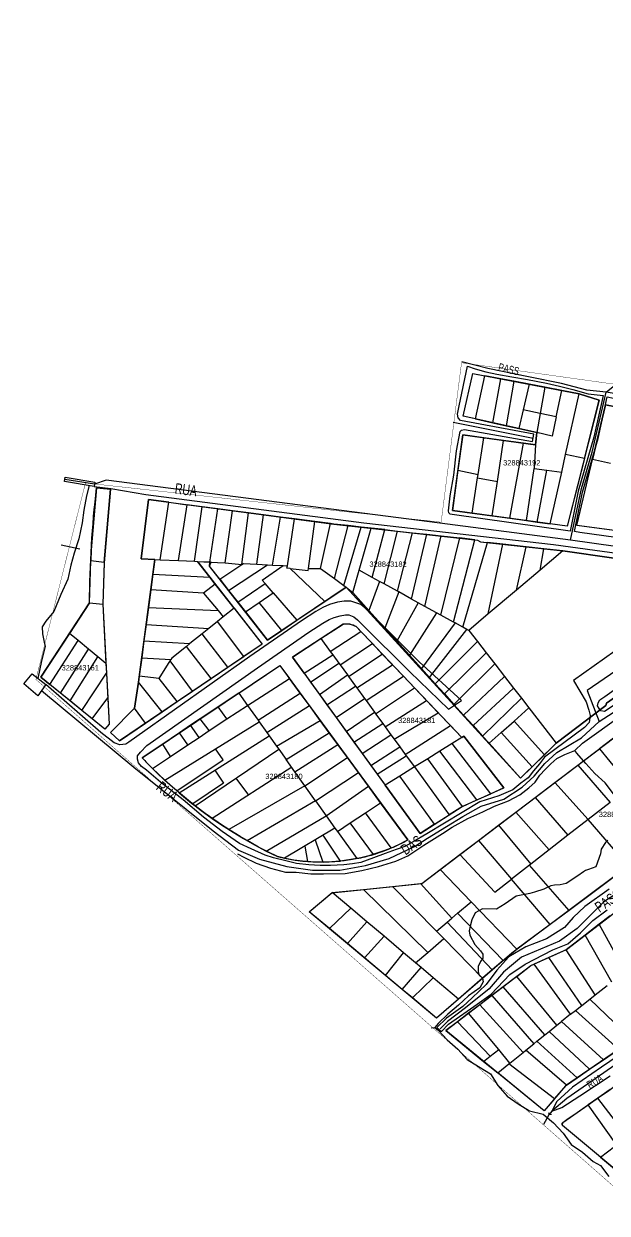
# Model space of a CAD drawing. Extents: x 206155 to 208014, y 4847439 to 4850017.
# Drawn here: x 206154.7 to 206373.6, y 4849569.2 to 4850015.1 of the extents above; entities that cross this region are included whole.
import ezdxf
from ezdxf.enums import TextEntityAlignment as Align

# ---------------------------------------------------------------- set-up
doc = ezdxf.new("R2010")
doc.units = 0
doc.header["$LTSCALE"] = 1.5
doc.header["$MEASUREMENT"] = 0
for name, color, linetype in [('CD-MALHA-LOTES', 40, 'CONTINUOUS'), ('CD_TXT_QUADRA', 7, 'CONTINUOUS'), ('HD-CURSO-PERENE', 170, 'CONTINUOUS'), ('HD-VALAS-DRENOS', 170, 'CONTINUOUS'), ('LM-LIM-SETOR-FISCAL', 7, 'CONTINUOUS'), ('RU-QUADRAS', 6, 'CONTINUOUS'), ('SV-CAMINHO-TRILHA', 20, 'CONTINUOUS'), ('SV-EIXO-RUA-N-PAV', 6, 'CONTINUOUS'), ('SV-ESTIVAS', 7, 'CONTINUOUS'), ('SV-PONTE-BUEIRO', 249, 'CONTINUOUS'), ('SV-RUA-NAO-PAV-S-GUIA-C-GUIA', 7, 'CONTINUOUS'), ('SV-TXT-RUA-N-PAV-S-GUIA-C-GUIA', 7, 'CONTINUOUS')]:
    doc.layers.add(name, color=color, linetype=linetype)
doc.styles.add('3288-43-2D_TXT$0$ARIAL', font='ARIAL.TTF')
doc.styles.add('ARIAL', font='ARIAL.TTF')
doc.linetypes.add('Limite', pattern='A,20,-3,[130,ltypeshp.shx,S=6.35,R=0,X=0,Y=0],-3,20', length=46)

msp = doc.modelspace()

# ---------------------------------------------------------------- linework, layer by layer
at = {"layer": 'CD-MALHA-LOTES', "linetype": 'Continuous'}
for p, q in [((206255.3, 4849736.38), (206225.47, 4849717.18)), ((206226.46, 4849735.25), (206229.66, 4849730.45)), ((206229.66, 4849730.45), (206218.13, 4849722.66)), ((206260.19, 4849729.41), (206231.71, 4849713.02)), ((206234.3, 4849732.22), (206239.07, 4849725.94)), ((206264.18, 4849723.82), (206238.56, 4849708.84)), ((206271.47, 4849713.59), (206252.52, 4849702.25)), ((206260.16, 4849706.83), (206261.18, 4849700.99)), ((206264.07, 4849709.16), (206266.91, 4849700.82))]:
    msp.add_line(p, q, dxfattribs=at)
at = {"layer": 'CD-MALHA-LOTES'}
for points in [[(206324.18, 4849867), (206319.57, 4849868.03), (206323.24, 4849884.03), (206327.69, 4849883.18)], [(206324.18, 4849867), (206327.69, 4849883.18)], [(206333.71, 4849882.03), (206327.69, 4849883.18)], [(206330.74, 4849865.52), (206333.71, 4849882.03)], [(206338.58, 4849881.09), (206333.71, 4849882.03)], [(206338.58, 4849881.09), (206335.67, 4849864.42)], [(206344.38, 4849879.98), (206338.58, 4849881.09)], [(206344.38, 4849879.98), (206342.14, 4849870.33)], [(206350.27, 4849878.85), (206344.38, 4849879.98)], [(206350.27, 4849878.85), (206348.47, 4849869.01)], [(206356.58, 4849877.64), (206350.27, 4849878.85)], [(206354.47, 4849867.75), (206356.58, 4849877.64)], [(206363.06, 4849876.4), (206356.58, 4849877.64)], [(206358.02, 4849853.65), (206363.06, 4849876.4)], [(206365.05, 4849852.16), (206370.56, 4849874.05), (206363.06, 4849876.4)], [(206378.79, 4849871.18), (206373.02, 4849872.32), (206368.1, 4849851.73)], [(206324.18, 4849867), (206330.74, 4849865.52)], [(206342.14, 4849870.33), (206340.51, 4849863.33)], [(206348.47, 4849869.01), (206342.14, 4849870.33)], [(206348.47, 4849869.01), (206347.16, 4849861.83)], [(206354.47, 4849867.75), (206352.92, 4849860.54), (206347.16, 4849861.83)], [(206354.47, 4849867.75), (206348.47, 4849869.01)], [(206330.74, 4849865.52), (206335.67, 4849864.42)], [(206335.67, 4849864.42), (206340.51, 4849863.33)], [(206340.51, 4849863.33), (206347.16, 4849861.83)], [(206327.38, 4849859.91), (206319.42, 4849860.98), (206317.64, 4849847.77)], [(206325.22, 4849846.14), (206327.38, 4849859.91)], [(206334.73, 4849858.93), (206327.38, 4849859.91)], [(206332.41, 4849843.52), (206334.73, 4849858.93)], [(206342.18, 4849857.93), (206334.73, 4849858.93)], [(206337.06, 4849829.72), (206342.18, 4849857.93)], [(206346.75, 4849857.31), (206342.18, 4849857.93)], [(206347.16, 4849861.83), (206346.75, 4849857.31)], [(206346.75, 4849857.31), (206346.17, 4849848.35)], [(206356.54, 4849846.98), (206358.02, 4849853.65)], [(206365.05, 4849852.16), (206358.02, 4849853.65)], [(206365.05, 4849852.16), (206358.65, 4849826.77), (206352.25, 4849827.64)], [(206374.31, 4849825.45), (206362.2, 4849827.08), (206368.1, 4849851.73)], [(206374.91, 4849850.25), (206368.1, 4849851.73)], [(206317.64, 4849847.77), (206315.6, 4849832.64), (206322.95, 4849831.64)], [(206317.64, 4849847.77), (206325.22, 4849846.14)], [(206322.95, 4849831.64), (206325.02, 4849844.85)], [(206325.02, 4849844.85), (206325.22, 4849846.14)], [(206325.02, 4849844.85), (206332.41, 4849843.52)], [(206343.38, 4849828.85), (206346.17, 4849848.35)], [(206346.17, 4849848.35), (206350.98, 4849847.72)], [(206347.35, 4849828.31), (206350.98, 4849847.72)], [(206350.98, 4849847.72), (206356.54, 4849846.98)], [(206352.25, 4849827.64), (206356.54, 4849846.98)], [(206184.95, 4849813.19), (206187.32, 4849840.62), (206182.07, 4849841.13), (206180.05, 4849817.87), (206179.92, 4849813.74)], [(206330.47, 4849830.61), (206332.41, 4849843.52)], [(206209.15, 4849835.71), (206201.49, 4849836.72), (206198.79, 4849814.55), (206203.87, 4849814.3)], [(206205.92, 4849814.2), (206209.15, 4849835.71)], [(206209.15, 4849835.71), (206216.06, 4849834.8)], [(206212.81, 4849813.87), (206216.06, 4849834.8)], [(206221.69, 4849834.06), (206216.06, 4849834.8)], [(206218.75, 4849813.59), (206221.69, 4849834.06)], [(206227.54, 4849833.29), (206221.69, 4849834.06)], [(206224.6, 4849813.31), (206227.54, 4849833.29)], [(206232.99, 4849832.57), (206227.54, 4849833.29)], [(206230.27, 4849813.04), (206232.99, 4849832.57)], [(206239.01, 4849831.78), (206232.99, 4849832.57)], [(206236.57, 4849812.35), (206239.01, 4849831.78)], [(206244.63, 4849831.04), (206239.01, 4849831.78)], [(206242.17, 4849812.47), (206244.63, 4849831.04)], [(206251.06, 4849830.2), (206244.63, 4849831.04)], [(206322.95, 4849831.64), (206330.47, 4849830.61)], [(206248.08, 4849812.19), (206251.06, 4849830.2)], [(206256.34, 4849829.5), (206251.06, 4849830.2)], [(206253.63, 4849811.93), (206256.34, 4849829.5)], [(206263.92, 4849828.5), (206256.34, 4849829.5)], [(206261.58, 4849810.89), (206263.92, 4849828.5)], [(206269.8, 4849827.73), (206263.92, 4849828.5)], [(206266.06, 4849810.93), (206269.8, 4849827.73)], [(206276.48, 4849826.97), (206271.01, 4849827.57), (206269.8, 4849827.73)], [(206271.29, 4849807.13), (206276.48, 4849826.97)], [(206274.82, 4849804.56), (206281.26, 4849826.45)], [(206281.26, 4849826.45), (206276.48, 4849826.97)], [(206285.03, 4849826.03), (206281.26, 4849826.45)], [(206330.47, 4849830.61), (206337.06, 4849829.72)], [(206337.06, 4849829.72), (206343.38, 4849828.85)], [(206343.38, 4849828.85), (206347.35, 4849828.31)], [(206347.35, 4849828.31), (206352.25, 4849827.64)], [(206280.56, 4849810.26), (206285.03, 4849826.03)], [(206290.15, 4849825.47), (206285.03, 4849826.03)], [(206285.44, 4849807.58), (206290.15, 4849825.47)], [(206289.96, 4849805.09), (206294.98, 4849824.94)], [(206290.15, 4849825.47), (206294.98, 4849824.94)], [(206294.95, 4849802.35), (206300.57, 4849824.33)], [(206294.98, 4849824.94), (206300.57, 4849824.33)], [(206300.26, 4849799.43), (206305.92, 4849823.74)], [(206300.57, 4849824.33), (206305.92, 4849823.74)], [(206305.23, 4849796.7), (206311.38, 4849823.13)], [(206305.92, 4849823.74), (206311.38, 4849823.13)], [(206311.24, 4849793.39), (206318.32, 4849822.34)], [(206311.38, 4849823.13), (206318.32, 4849822.34)], [(206323.96, 4849821.7), (206318.32, 4849822.34)], [(206315.94, 4849790.81), (206323.96, 4849821.7)], [(206319.49, 4849788.86), (206328.74, 4849820.63)], [(206323.96, 4849821.7), (206324.96, 4849821.58), (206326.1, 4849820.93), (206328.74, 4849820.63)], [(206334.48, 4849819.99), (206328.74, 4849820.63)], [(206329.02, 4849793.85), (206334.48, 4849819.99)], [(206343.18, 4849819.01), (206334.48, 4849819.99)], [(206339.59, 4849802.79), (206343.18, 4849819.01)], [(206349.84, 4849818.27), (206343.18, 4849819.01)], [(206348.41, 4849810.25), (206349.84, 4849818.27)], [(206356.95, 4849817.47), (206348.41, 4849810.25)], [(206356.95, 4849817.47), (206349.84, 4849818.27)], [(206354.48, 4849745.41), (206373.16, 4849759.52), (206373.34, 4849760.45), (206394.55, 4849775.32), (206428.26, 4849794.85), (206414.39, 4849809.24), (206356.95, 4849817.47)], [(206179.41, 4849797.97), (206179.92, 4849813.74)], [(206184.95, 4849813.19), (206179.92, 4849813.74)], [(206184.95, 4849813.19), (206184.41, 4849797.47)], [(206203.87, 4849814.3), (206203.13, 4849808.74)], [(206203.87, 4849814.3), (206205.92, 4849814.2)], [(206205.92, 4849814.2), (206212.81, 4849813.87)], [(206212.81, 4849813.87), (206218.75, 4849813.59)], [(206218.75, 4849813.59), (206219.89, 4849813.53)], [(206224.52, 4849807.62), (206219.89, 4849813.53)], [(206219.89, 4849813.53), (206224.6, 4849813.31)], [(206228.24, 4849806.86), (206224.39, 4849811.76), (206224.6, 4849813.31)], [(206224.6, 4849813.31), (206230.27, 4849813.04)], [(206230.27, 4849813.04), (206236.57, 4849812.35)], [(206203.13, 4849808.74), (206202.35, 4849802.84)], [(206203.13, 4849808.74), (206224.52, 4849807.62)], [(206228.24, 4849806.86), (206236.57, 4849812.35)], [(206231.55, 4849802.65), (206246.19, 4849812.28)], [(206236.57, 4849812.35), (206237.12, 4849812.71), (206242.17, 4849812.47)], [(206242.17, 4849812.47), (206246.19, 4849812.28)], [(206245.27, 4849805.25), (206244.16, 4849806.54), (206252.11, 4849812)], [(206246.19, 4849812.28), (206248.08, 4849812.19)], [(206248.08, 4849812.19), (206252.11, 4849812)], [(206252.11, 4849812), (206253.63, 4849811.93)], [(206254.68, 4849810.84), (206253.48, 4849810.96), (206253.63, 4849811.93)], [(206254.68, 4849810.84), (206261.47, 4849810.13), (206261.58, 4849810.89)], [(206267.68, 4849798.58), (206254.68, 4849810.84)], [(206261.58, 4849810.89), (206266.06, 4849810.93)], [(206266.06, 4849810.93), (206271.29, 4849807.13)], [(206278.19, 4849801.88), (206280.56, 4849810.26)], [(206285.44, 4849807.58), (206280.56, 4849810.26)], [(206348.41, 4849810.25), (206339.59, 4849802.79)], [(206226.55, 4849805.03), (206222.18, 4849801.7)], [(206226.55, 4849805.03), (206224.52, 4849807.62)], [(206233.62, 4849796), (206226.55, 4849805.03)], [(206228.24, 4849806.86), (206231.55, 4849802.65)], [(206234.99, 4849798.28), (206245.27, 4849805.25)], [(206248.32, 4849801.76), (206245.27, 4849805.25)], [(206271.29, 4849807.13), (206274.82, 4849804.56)], [(206274.82, 4849804.56), (206275.65, 4849803.95)], [(206288.24, 4849806.04), (206284.23, 4849795.2)], [(206288.24, 4849806.04), (206285.44, 4849807.58)], [(206289.96, 4849805.09), (206288.24, 4849806.04)], [(206294.95, 4849802.35), (206289.96, 4849805.09)], [(206202.35, 4849802.84), (206201.49, 4849796.3)], [(206222.18, 4849801.7), (206202.35, 4849802.84)], [(206222.18, 4849801.7), (206227.67, 4849795.09)], [(206231.55, 4849802.65), (206234.99, 4849798.28)], [(206243.05, 4849798.15), (206248.32, 4849801.76)], [(206248.32, 4849801.76), (206257.22, 4849791.53)], [(206267.68, 4849798.58), (206275.65, 4849803.95)], [(206275.65, 4849803.95), (206278.19, 4849801.88)], [(206278.19, 4849801.88), (206284.23, 4849795.2)], [(206295.42, 4849802.09), (206290.22, 4849788.57)], [(206295.42, 4849802.09), (206294.95, 4849802.35)], [(206300.26, 4849799.43), (206295.42, 4849802.09)], [(206339.59, 4849802.79), (206329.02, 4849793.85)], [(206179.41, 4849797.97), (206171.95, 4849786.57)], [(206179.41, 4849797.97), (206184.41, 4849797.47)], [(206184.41, 4849797.47), (206185.56, 4849775.32)], [(206201.49, 4849796.3), (206200.65, 4849789.95)], [(206201.49, 4849796.3), (206227.67, 4849795.09)], [(206233.62, 4849796), (206229.6, 4849792.78)], [(206233.62, 4849796), (206244.16, 4849782.54), (206237.3, 4849777.91)], [(206234.99, 4849798.28), (206237.88, 4849794.62)], [(206237.88, 4849794.62), (206243.05, 4849798.15)], [(206251.51, 4849787.68), (206243.05, 4849798.15)], [(206257.22, 4849791.53), (206267.68, 4849798.58)], [(206284.23, 4849795.2), (206290.22, 4849788.57)], [(206302.73, 4849798.07), (206294.69, 4849783.63)], [(206302.73, 4849798.07), (206300.26, 4849799.43)], [(206305.23, 4849796.7), (206302.73, 4849798.07)], [(206309.61, 4849794.29), (206305.23, 4849796.7)], [(206227.41, 4849791.02), (206224.22, 4849788.46)], [(206229.6, 4849792.78), (206227.41, 4849791.02)], [(206237.3, 4849777.91), (206227.41, 4849791.02)], [(206227.67, 4849795.09), (206229.6, 4849792.78)], [(206237.88, 4849794.62), (206246.17, 4849784.08), (206251.51, 4849787.68)], [(206251.51, 4849787.68), (206257.22, 4849791.53)], [(206309.61, 4849794.29), (206299.41, 4849778.41)], [(206311.24, 4849793.39), (206309.61, 4849794.29)], [(206315.94, 4849790.81), (206311.24, 4849793.39)], [(206316.53, 4849790.49), (206315.94, 4849790.81)], [(206329.02, 4849793.85), (206321.69, 4849787.65)], [(206171.95, 4849786.57), (206161.2, 4849770.13), (206164.58, 4849767.39)], [(206175.15, 4849783.93), (206171.95, 4849786.57)], [(206200.65, 4849789.95), (206199.84, 4849783.78)], [(206200.65, 4849789.95), (206224.22, 4849788.46)], [(206221.69, 4849786.43), (206217.1, 4849782.75)], [(206224.22, 4849788.46), (206221.69, 4849786.43)], [(206231.31, 4849773.85), (206221.69, 4849786.43)], [(206269.74, 4849779.82), (206281.19, 4849787.26)], [(206285.51, 4849782.72), (206281.19, 4849787.26)], [(206290.22, 4849788.57), (206294.69, 4849783.63)], [(206316.53, 4849790.49), (206303.91, 4849773.43)], [(206306.97, 4849770.05), (206320.91, 4849788.08)], [(206319.49, 4849788.86), (206316.53, 4849790.49)], [(206320.91, 4849788.08), (206319.49, 4849788.86)], [(206321.69, 4849787.65), (206320.91, 4849788.08)], [(206321.69, 4849787.65), (206324.95, 4849783.52)], [(206164.58, 4849767.39), (206175.15, 4849783.93)], [(206179.03, 4849780.71), (206175.15, 4849783.93)], [(206199.84, 4849783.78), (206198.99, 4849777.34)], [(206199.84, 4849783.78), (206217.1, 4849782.75)], [(206217.1, 4849782.75), (206215.78, 4849781.69)], [(206259.89, 4849771.66), (206255.54, 4849777.67), (206266.24, 4849784.64)], [(206266.24, 4849784.64), (206269.74, 4849779.82)], [(206273.38, 4849774.81), (206285.51, 4849782.72)], [(206289.25, 4849778.81), (206285.51, 4849782.72)], [(206294.69, 4849783.63), (206299.41, 4849778.41)], [(206309.11, 4849767.69), (206324.95, 4849783.52)], [(206324.95, 4849783.52), (206328.24, 4849779.28)], [(206168.51, 4849764.19), (206179.03, 4849780.71)], [(206172.12, 4849761.26), (206182.58, 4849777.78)], [(206182.58, 4849777.78), (206179.03, 4849780.71)], [(206185.56, 4849775.32), (206182.58, 4849777.78)], [(206198.99, 4849777.34), (206198.09, 4849770.51)], [(206198.99, 4849777.34), (206209.95, 4849776.77)], [(206215.78, 4849781.69), (206210.23, 4849777.24), (206209.95, 4849776.77)], [(206225.04, 4849769.61), (206215.78, 4849781.69)], [(206231.31, 4849773.85), (206237.3, 4849777.91)], [(206259.89, 4849771.66), (206270.68, 4849778.53)], [(206269.74, 4849779.82), (206270.68, 4849778.53)], [(206270.68, 4849778.53), (206272.95, 4849775.41)], [(206276.61, 4849770.39), (206289.25, 4849778.81)], [(206293.05, 4849774.81), (206289.25, 4849778.81)], [(206299.41, 4849778.41), (206303.91, 4849773.43)], [(206312.53, 4849763.9), (206328.24, 4849779.28)], [(206328.24, 4849779.28), (206331.49, 4849775.09)], [(206185.56, 4849775.32), (206185.76, 4849771.6)], [(206205.53, 4849769.59), (206209.65, 4849776.29)], [(206209.95, 4849776.77), (206209.65, 4849776.29)], [(206218.05, 4849764.88), (206209.65, 4849776.29)], [(206225.04, 4849769.61), (206231.31, 4849773.85)], [(206235.38, 4849764.19), (206250.81, 4849774.54), (206254.43, 4849769.61)], [(206262.32, 4849768.31), (206272.95, 4849775.41)], [(206272.95, 4849775.41), (206273.38, 4849774.81)], [(206273.38, 4849774.81), (206276.17, 4849770.99)], [(206279.66, 4849766.18), (206293.05, 4849774.81)], [(206297.16, 4849770.5), (206293.05, 4849774.81)], [(206303.91, 4849773.43), (206306.97, 4849770.05)], [(206316.14, 4849759.91), (206331.49, 4849775.09)], [(206331.49, 4849775.09), (206335.1, 4849770.42)], [(206176.52, 4849757.69), (206185.76, 4849771.6)], [(206185.76, 4849771.6), (206186.24, 4849762.45)], [(206198.09, 4849770.51), (206197.78, 4849768.22)], [(206205.53, 4849769.59), (206198.09, 4849770.51)], [(206212.3, 4849760.99), (206205.53, 4849769.59)], [(206218.05, 4849764.88), (206225.04, 4849769.61)], [(206238.73, 4849759.5), (206254.43, 4849769.61)], [(206258.46, 4849764.13), (206254.43, 4849769.61)], [(206259.89, 4849771.66), (206262.32, 4849768.31)], [(206265.66, 4849763.69), (206276.17, 4849770.99)], [(206276.17, 4849770.99), (206276.61, 4849770.39)], [(206276.61, 4849770.39), (206279.2, 4849766.82)], [(206283.17, 4849761.37), (206297.16, 4849770.5)], [(206301.32, 4849766.14), (206297.16, 4849770.5)], [(206306.97, 4849770.05), (206309.11, 4849767.69)], [(206319.74, 4849755.93), (206335.1, 4849770.42)], [(206335.1, 4849770.42), (206338.49, 4849766.05)], [(206168.51, 4849764.19), (206164.58, 4849767.39)], [(206172.12, 4849761.26), (206168.51, 4849764.19)], [(206197.78, 4849768.22), (206196.23, 4849758.5)], [(206206.62, 4849757.15), (206197.78, 4849768.22)], [(206212.3, 4849760.99), (206218.05, 4849764.88)], [(206235.38, 4849764.19), (206227.66, 4849759.01)], [(206235.38, 4849764.19), (206238.73, 4849759.5)], [(206242.64, 4849754.02), (206258.46, 4849764.13)], [(206261.88, 4849759.47), (206258.46, 4849764.13)], [(206262.32, 4849768.31), (206265.66, 4849763.69)], [(206268.47, 4849759.82), (206279.2, 4849766.82)], [(206279.2, 4849766.82), (206279.66, 4849766.18)], [(206279.66, 4849766.18), (206282.56, 4849762.21)], [(206286.74, 4849756.45), (206301.32, 4849766.14)], [(206305.78, 4849761.46), (206301.32, 4849766.14)], [(206309.11, 4849767.69), (206312.53, 4849763.9)], [(206312.53, 4849763.9), (206316.14, 4849759.91)], [(206323.32, 4849751.97), (206338.49, 4849766.05)], [(206338.49, 4849766.05), (206341.44, 4849762.25)], [(206176.52, 4849757.69), (206172.12, 4849761.26)], [(206186.24, 4849762.45), (206186.75, 4849752.58), (206185.16, 4849750.66), (206180.42, 4849754.52)], [(206180.42, 4849754.52), (206186.24, 4849762.45)], [(206206.62, 4849757.15), (206212.3, 4849760.99)], [(206230.91, 4849754.53), (206238.73, 4849759.5)], [(206238.73, 4849759.5), (206242.64, 4849754.02)], [(206245.97, 4849749.35), (206261.88, 4849759.47)], [(206265.94, 4849753.95), (206261.88, 4849759.47)], [(206265.66, 4849763.69), (206268.47, 4849759.82)], [(206268.47, 4849759.82), (206271.96, 4849755)], [(206271.96, 4849755), (206282.56, 4849762.21)], [(206282.56, 4849762.21), (206283.17, 4849761.37)], [(206283.17, 4849761.37), (206286.33, 4849757.02)], [(206290.32, 4849751.54), (206305.78, 4849761.46)], [(206310.23, 4849756.79), (206305.78, 4849761.46)], [(206316.14, 4849759.91), (206319.74, 4849755.93)], [(206326.85, 4849748.06), (206341.44, 4849762.25)], [(206341.44, 4849762.25), (206344.25, 4849758.62)], [(206180.42, 4849754.52), (206176.52, 4849757.69)], [(206196.23, 4849758.5), (206187.27, 4849749.4), (206190.65, 4849746.34), (206200.38, 4849752.93)], [(206200.38, 4849752.93), (206196.23, 4849758.5)], [(206200.38, 4849752.93), (206206.62, 4849757.15)], [(206227.66, 4849759.01), (206220.94, 4849754.5)], [(206230.91, 4849754.53), (206227.66, 4849759.01)], [(206271.96, 4849755), (206275.72, 4849749.81)], [(206275.72, 4849749.81), (206286.33, 4849757.02)], [(206286.33, 4849757.02), (206286.74, 4849756.45)], [(206286.74, 4849756.45), (206289.45, 4849752.74)], [(206293.7, 4849746.89), (206310.23, 4849756.79)], [(206314.8, 4849751.99), (206310.23, 4849756.79)], [(206319.74, 4849755.93), (206323.32, 4849751.97)], [(206338.7, 4849753.71), (206344.25, 4849758.62)], [(206344.25, 4849758.62), (206354.48, 4849745.41)], [(206217.35, 4849752.1), (206213.16, 4849749.28)], [(206220.94, 4849754.5), (206217.35, 4849752.1)], [(206220.52, 4849747.58), (206217.35, 4849752.1)], [(206224.27, 4849750.09), (206220.94, 4849754.5)], [(206224.27, 4849750.09), (206230.91, 4849754.53)], [(206226.63, 4849743.28), (206243.03, 4849753.46)], [(206242.64, 4849754.02), (206243.03, 4849753.46)], [(206243.03, 4849753.46), (206245.97, 4849749.35)], [(206249.6, 4849744.26), (206265.94, 4849753.95)], [(206269.37, 4849749.27), (206265.94, 4849753.95)], [(206278.62, 4849745.8), (206289.45, 4849752.74)], [(206289.45, 4849752.74), (206290.32, 4849751.54)], [(206290.32, 4849751.54), (206292.49, 4849748.56)], [(206297.88, 4849741.15), (206314.8, 4849751.99)], [(206319.07, 4849747.51), (206314.8, 4849751.99)], [(206323.32, 4849751.97), (206326.85, 4849748.06)], [(206333.79, 4849749.36), (206338.7, 4849753.71)], [(206350.04, 4849741.03), (206338.7, 4849753.71)], [(206213.16, 4849749.28), (206206.86, 4849745.06)], [(206213.04, 4849726.77), (206246.83, 4849748.13)], [(206216.34, 4849744.79), (206213.16, 4849749.28)], [(206216.34, 4849744.79), (206220.52, 4849747.58)], [(206220.52, 4849747.58), (206224.27, 4849750.09)], [(206245.97, 4849749.35), (206246.83, 4849748.13)], [(206246.83, 4849748.13), (206249.6, 4849744.26)], [(206253.16, 4849739.26), (206269.37, 4849749.27)], [(206272.62, 4849744.86), (206269.37, 4849749.27)], [(206275.72, 4849749.81), (206278.62, 4849745.8)], [(206281.7, 4849741.54), (206292.49, 4849748.56)], [(206292.49, 4849748.56), (206293.7, 4849746.89)], [(206293.7, 4849746.89), (206295.78, 4849744.04)], [(206319.07, 4849747.51), (206315.47, 4849745.27)], [(206319.07, 4849747.51), (206319.79, 4849748.01), (206334.9, 4849728.64), (206329.96, 4849726.43)], [(206326.85, 4849748.06), (206329.28, 4849745.37)], [(206329.28, 4849745.37), (206333.79, 4849749.36)], [(206345.43, 4849736.49), (206333.79, 4849749.36)], [(206377.55, 4849748.51), (206370.73, 4849743.34)], [(206209.8, 4849740.41), (206206.86, 4849745.06)], [(206207.65, 4849731.51), (206226.63, 4849743.28)], [(206209.8, 4849740.41), (206216.34, 4849744.79)], [(206212.17, 4849727.52), (206229.57, 4849739.13), (206226.63, 4849743.28)], [(206219.1, 4849721.89), (206250.38, 4849743.16)], [(206249.6, 4849744.26), (206250.38, 4849743.16)], [(206250.38, 4849743.16), (206253.16, 4849739.26)], [(206256.45, 4849734.65), (206272.62, 4849744.86)], [(206276.2, 4849739.99), (206272.62, 4849744.86)], [(206278.62, 4849745.8), (206281.7, 4849741.54)], [(206284.95, 4849737.06), (206295.78, 4849744.04)], [(206295.78, 4849744.04), (206297.88, 4849741.15)], [(206310.79, 4849742.37), (206306.29, 4849739.58)], [(206315.47, 4849745.27), (206310.79, 4849742.37)], [(206324.73, 4849724.1), (206310.79, 4849742.37)], [(206329.96, 4849726.43), (206315.47, 4849745.27)], [(206329.28, 4849745.37), (206341.14, 4849732.26), (206345.43, 4849736.49)], [(206350.04, 4849741.03), (206354.48, 4849745.41)], [(206362.58, 4849737.16), (206370.73, 4849743.34)], [(206370.73, 4849743.34), (206382.36, 4849729.05)], [(206203.05, 4849735.9), (206209.8, 4849740.41)], [(206256.45, 4849734.65), (206253.16, 4849739.26)], [(206260.19, 4849729.41), (206276.2, 4849739.99)], [(206280.29, 4849734.42), (206276.2, 4849739.99)], [(206281.7, 4849741.54), (206284.95, 4849737.06)], [(206287.3, 4849733.81), (206298.23, 4849740.67)], [(206297.88, 4849741.15), (206298.23, 4849740.67)], [(206298.23, 4849740.67), (206301.28, 4849736.48)], [(206306.29, 4849739.58), (206301.28, 4849736.48)], [(206319.28, 4849721.66), (206306.29, 4849739.58)], [(206345.43, 4849736.49), (206350.04, 4849741.03)], [(206354.02, 4849730.67), (206362.58, 4849737.16)], [(206362.58, 4849737.16), (206374.71, 4849723.13)], [(206207.65, 4849731.51), (206203.05, 4849735.9)], [(206260.19, 4849729.41), (206256.45, 4849734.65)], [(206264.18, 4849723.82), (206280.29, 4849734.42)], [(206284.07, 4849729.27), (206280.29, 4849734.42)], [(206284.95, 4849737.06), (206287.3, 4849733.81)], [(206287.3, 4849733.81), (206290.3, 4849729.67)], [(206295.81, 4849733.09), (206290.3, 4849729.67)], [(206301.28, 4849736.48), (206295.81, 4849733.09)], [(206308.81, 4849715.03), (206295.81, 4849733.09)], [(206301.28, 4849736.48), (206314.34, 4849718.54)], [(206211.86, 4849727.77), (206207.65, 4849731.51)], [(206264.18, 4849723.82), (206260.19, 4849729.41)], [(206268.21, 4849718.17), (206284.07, 4849729.27)], [(206288.63, 4849723.07), (206284.07, 4849729.27)], [(206308.81, 4849715.03), (206303.39, 4849711.59), (206290.3, 4849729.67)], [(206346.58, 4849725.03), (206354.02, 4849730.67)], [(206366.47, 4849716.73), (206354.02, 4849730.67)], [(206213.04, 4849726.77), (206211.86, 4849727.77)], [(206213.04, 4849726.77), (206214.62, 4849725.44), (206217.71, 4849722.95), (206219.1, 4849721.89)], [(206264.18, 4849723.82), (206268.21, 4849718.17)], [(206319.28, 4849721.66), (206324.73, 4849724.1)], [(206324.73, 4849724.1), (206329.96, 4849726.43)], [(206339.4, 4849719.58), (206346.58, 4849725.03)], [(206346.58, 4849725.03), (206358.88, 4849710.86)], [(206219.1, 4849721.89), (206221.34, 4849720.16), (206225.48, 4849717.17), (206228.95, 4849714.8), (206233.28, 4849712.01), (206237.16, 4849709.66), (206241.29, 4849707.3), (206245.71, 4849704.95)], [(206277.2, 4849715.49), (206282.99, 4849719.33)], [(206282.99, 4849719.33), (206288.63, 4849723.07)], [(206292.59, 4849706.11), (206282.99, 4849719.33)], [(206319.28, 4849721.66), (206314.34, 4849718.54)], [(206332.9, 4849714.65), (206339.4, 4849719.58)], [(206339.4, 4849719.58), (206351.9, 4849705.44)], [(206374.71, 4849723.13), (206366.47, 4849716.73)], [(206245.71, 4849704.95), (206268.21, 4849718.17)], [(206268.21, 4849718.17), (206271.47, 4849713.59)], [(206272.39, 4849712.3), (206277.2, 4849715.49)], [(206285.96, 4849703.7), (206277.2, 4849715.49)], [(206308.81, 4849715.03), (206314.34, 4849718.54)], [(206366.47, 4849716.73), (206358.88, 4849710.86)], [(206381.57, 4849699.25), (206366.47, 4849716.73)], [(206273.55, 4849701.17), (206267.08, 4849710.96)], [(206271.47, 4849713.59), (206272.39, 4849712.3)], [(206272.39, 4849712.3), (206279.66, 4849702.11)], [(206325.29, 4849708.88), (206332.9, 4849714.65)], [(206332.9, 4849714.65), (206344.95, 4849700.06)], [(206358.88, 4849710.86), (206351.9, 4849705.44)], [(206318.35, 4849703.62), (206325.29, 4849708.88)], [(206325.29, 4849708.88), (206337.67, 4849694.41)], [(206245.71, 4849704.95), (206249.88, 4849702.87), (206252.51, 4849702.25), (206256.54, 4849701.53), (206259.44, 4849701.15), (206263.2, 4849700.87), (206267.19, 4849700.79), (206273.55, 4849701.17)], [(206279.66, 4849702.11), (206273.55, 4849701.17)], [(206310.91, 4849697.98), (206318.35, 4849703.62)], [(206318.35, 4849703.62), (206331.44, 4849689.59), (206337.67, 4849694.41)], [(206351.9, 4849705.44), (206344.95, 4849700.06)], [(206303.53, 4849692.73), (206304.05, 4849692.78), (206310.91, 4849697.98)], [(206310.91, 4849697.98), (206322.57, 4849685.89)], [(206344.43, 4849699.66), (206337.67, 4849694.41)], [(206344.95, 4849700.06), (206344.43, 4849699.66)], [(206359.35, 4849682.72), (206344.43, 4849699.66)], [(206381.57, 4849699.25), (206359.35, 4849682.72)], [(206293.11, 4849691.66), (206303.53, 4849692.73)], [(206303.53, 4849692.73), (206315.27, 4849679.75)], [(206352.26, 4849677.44), (206337.67, 4849694.41)], [(206269.44, 4849675.85), (206261.83, 4849682.2), (206270.5, 4849689.35)], [(206270.5, 4849689.35), (206282.22, 4849690.55)], [(206277.4, 4849683.53), (206270.5, 4849689.35)], [(206282.22, 4849690.55), (206293.11, 4849691.66)], [(206282.22, 4849690.55), (206306.27, 4849666.92)], [(206309.53, 4849674.92), (206293.11, 4849691.66)], [(206317.52, 4849681.64), (206322.57, 4849685.89)], [(206322.57, 4849685.89), (206339.72, 4849668.11)], [(206269.44, 4849675.85), (206277.4, 4849683.53)], [(206283.47, 4849678.42), (206277.4, 4849683.53)], [(206313.54, 4849678.29), (206315.27, 4849679.75)], [(206315.27, 4849679.75), (206317.52, 4849681.64)], [(206317.52, 4849681.64), (206334.6, 4849663.91)], [(206359.35, 4849682.72), (206352.26, 4849677.44)], [(206374.72, 4849680.64), (206370.65, 4849677.5)], [(206276.13, 4849670.27), (206269.44, 4849675.85)], [(206276.13, 4849670.27), (206283.47, 4849678.42)], [(206289.9, 4849673), (206283.47, 4849678.42)], [(206309.53, 4849674.92), (206313.54, 4849678.29)], [(206312.27, 4849672.13), (206309.53, 4849674.92)], [(206313.54, 4849678.29), (206330.52, 4849660.38)], [(206352.26, 4849677.44), (206339.72, 4849668.11)], [(206370.65, 4849677.5), (206365.4, 4849673.46)], [(206380.42, 4849659.78), (206370.65, 4849677.5)], [(206282.52, 4849664.93), (206276.13, 4849670.27)], [(206282.52, 4849664.93), (206289.9, 4849673)], [(206297.2, 4849666.85), (206289.9, 4849673)], [(206306.27, 4849666.92), (206312.27, 4849672.13)], [(206326.88, 4849657.23), (206312.27, 4849672.13)], [(206365.4, 4849673.46), (206358.21, 4849667.97)], [(206375.34, 4849655.82), (206365.4, 4849673.46)], [(206290.44, 4849658.32), (206297.2, 4849666.85)], [(206301.76, 4849663.01), (206297.2, 4849666.85)], [(206301.76, 4849663.01), (206306.27, 4849666.92)], [(206334.6, 4849663.91), (206337.81, 4849666.68), (206339.72, 4849668.11)], [(206358.21, 4849667.97), (206351.71, 4849665.05)], [(206369.15, 4849650.99), (206358.21, 4849667.97)], [(206290.44, 4849658.32), (206282.52, 4849664.93)], [(206303.86, 4849661.23), (206301.76, 4849663.01)], [(206334.6, 4849663.91), (206330.52, 4849660.38)], [(206339.7, 4849657.97), (206345.02, 4849662.05), (206346.16, 4849662.56)], [(206351.71, 4849665.05), (206346.16, 4849662.56)], [(206359.88, 4849643.75), (206346.16, 4849662.56)], [(206364.11, 4849647.05), (206351.71, 4849665.05)], [(206296.76, 4849653.05), (206290.44, 4849658.32)], [(206296.76, 4849653.05), (206303.86, 4849661.23)], [(206300.53, 4849649.9), (206308.35, 4849657.45)], [(206308.35, 4849657.45), (206303.86, 4849661.23)], [(206317.86, 4849649.44), (206308.35, 4849657.45)], [(206326.88, 4849657.23), (206317.86, 4849649.44)], [(206330.52, 4849660.38), (206326.88, 4849657.23)], [(206339.7, 4849657.97), (206334.57, 4849654.05)], [(206354.68, 4849639.65), (206339.7, 4849657.97)], [(206300.53, 4849649.9), (206296.76, 4849653.05)], [(206334.57, 4849654.05), (206330.36, 4849650.83)], [(206350.27, 4849636.08), (206334.57, 4849654.05)], [(206369.15, 4849650.99), (206373.66, 4849654.51)], [(206317.86, 4849649.44), (206309.62, 4849642.31), (206300.53, 4849649.9)], [(206330.36, 4849650.83), (206325.78, 4849647.33)], [(206330.36, 4849650.83), (206346.06, 4849632.68)], [(206364.11, 4849647.05), (206367.12, 4849649.4)], [(206367.12, 4849649.4), (206369.15, 4849650.99)], [(206382.38, 4849634.82), (206367.12, 4849649.4)], [(206321.62, 4849644.15), (206317.44, 4849640.95)], [(206325.78, 4849647.33), (206321.62, 4849644.15)], [(206332.94, 4849630.54), (206321.62, 4849644.15)], [(206342.06, 4849629.44), (206325.78, 4849647.33)], [(206359.88, 4849643.75), (206356.48, 4849641.1)], [(206359.88, 4849643.75), (206361.71, 4849645.18)], [(206361.71, 4849645.18), (206364.11, 4849647.05)], [(206377.91, 4849630.67), (206361.71, 4849645.18)], [(206317.44, 4849640.95), (206313.09, 4849637.62), (206327.19, 4849626.1)], [(206329.7, 4849628.03), (206317.44, 4849640.95)], [(206351.81, 4849637.33), (206354.68, 4849639.65)], [(206354.68, 4849639.65), (206356.48, 4849641.1)], [(206372.24, 4849626.69), (206356.48, 4849641.1)], [(206347.27, 4849633.65), (206350.27, 4849636.08)], [(206350.27, 4849636.08), (206351.81, 4849637.33)], [(206367.04, 4849623.14), (206351.81, 4849637.33)], [(206329.7, 4849628.03), (206332.94, 4849630.54)], [(206337.15, 4849625.47), (206332.94, 4849630.54)], [(206342.06, 4849629.44), (206343.15, 4849630.32)], [(206343.15, 4849630.32), (206346.06, 4849632.68)], [(206358.31, 4849617.18), (206343.15, 4849630.32)], [(206346.06, 4849632.68), (206347.27, 4849633.65)], [(206362.32, 4849619.92), (206347.27, 4849633.65)], [(206372.24, 4849626.69), (206377.52, 4849630.3), (206377.91, 4849630.67)], [(206327.19, 4849626.1), (206329.7, 4849628.03)], [(206327.19, 4849626.1), (206332.53, 4849621.74)], [(206337.15, 4849625.47), (206342.06, 4849629.44)], [(206367.04, 4849623.14), (206372.24, 4849626.69)], [(206332.53, 4849621.74), (206336.75, 4849625.16)], [(206353.84, 4849612.05), (206349.97, 4849607.49), (206332.53, 4849621.74)], [(206336.75, 4849625.16), (206337.15, 4849625.47)], [(206353.84, 4849612.05), (206336.75, 4849625.16)], [(206362.32, 4849619.92), (206367.04, 4849623.14)], [(206353.84, 4849612.05), (206358.31, 4849617.18)], [(206358.31, 4849617.18), (206362.32, 4849619.92)], [(206370.06, 4849612.35), (206366.42, 4849609.8)], [(206374.7, 4849615.59), (206370.06, 4849612.35)], [(206381.28, 4849597.78), (206370.06, 4849612.35)], [(206377.2, 4849594.72), (206366.42, 4849609.8)], [(206371.12, 4849590.14), (206376.39, 4849594.11)], [(206371.12, 4849590.14), (206383.93, 4849579.44), (206386.84, 4849580.99)]]:
    msp.add_lwpolyline(points, dxfattribs=at)
for points in [[(206266.24, 4849784.64), (206274.52, 4849790.04, -0.210575), (206279.45, 4849789.09), (206281.19, 4849787.26)], [(206206.86, 4849745.06), (206199.14, 4849739.88, 0.008013), (206203.05, 4849735.9)], [(206292.59, 4849706.11, 0.026042), (206298.85, 4849709.16), (206288.63, 4849723.07)], [(206371.12, 4849590.14), (206356.84, 4849602.08, -0.353807), (206356.92, 4849603.16), (206366.42, 4849609.8)]]:
    msp.add_lwpolyline(points, format="xyb", dxfattribs=at)
for start, end in [(286.9663, 293.0165), (281.3956, 286.9663)]:
    msp.add_arc((206266.45, 4849767.66), 66.87, start, end, dxfattribs=at)
at = {"layer": 'HD-CURSO-PERENE'}
for p, q in [((206307.52, 4849638.69), (206308.97, 4849638.73)), ((206308.97, 4849638.73), (206310.08, 4849637.88)), ((206310.08, 4849637.88), (206313.59, 4849634.22)), ((206313.59, 4849634.22), (206317.6, 4849630.62)), ((206317.6, 4849630.62), (206321.11, 4849626.76)), ((206321.11, 4849626.76), (206325.35, 4849624.11)), ((206325.35, 4849624.11), (206329.79, 4849621.36)), ((206329.79, 4849621.36), (206332.61, 4849616.99)), ((206332.61, 4849616.99), (206336.07, 4849613.08)), ((206336.07, 4849613.08), (206340.17, 4849610.14)), ((206340.17, 4849610.14), (206344.51, 4849607.59)), ((206344.51, 4849607.59), (206349.63, 4849606.26)), ((206349.63, 4849606.26), (206353.53, 4849603.1)), ((206353.53, 4849603.1), (206357.04, 4849599.19)), ((206357.04, 4849599.19), (206360.11, 4849594.98)), ((206360.11, 4849594.98), (206364.3, 4849592.03)), ((206364.3, 4849592.03), (206368.36, 4849588.58)), ((206368.36, 4849588.58), (206371.13, 4849587.06)), ((206371.13, 4849587.06), (206374.19, 4849582.95))]:
    msp.add_line(p, q, dxfattribs=at)
at = {"layer": 'HD-CURSO-PERENE', "flags": 128}
msp.add_lwpolyline([(206179.24, 4849841.99), (206178.31, 4849838.18), (206177.28, 4849832.81), (206176.7, 4849827.97), (206175.46, 4849822.03), (206173.65, 4849816.7), (206172.37, 4849812.13), (206171.26, 4849806.94), (206168.68, 4849801.11), (206166.06, 4849794.75), (206162.96, 4849791.11), (206161.61, 4849789.06), (206161.73, 4849786.34), (206162.35, 4849783.25), (206162.79, 4849781.59), (206161.42, 4849776.27), (206160.08, 4849769.67)], dxfattribs=at)
at = {"layer": 'HD-VALAS-DRENOS', "flags": 128}
msp.add_lwpolyline([(206373.82, 4849709.06), (206372.93, 4849708.14), (206371.36, 4849705.62), (206371.13, 4849703.86), (206369.4, 4849699.03), (206366.66, 4849697.99), (206365.52, 4849697.63), (206364.67, 4849697.21), (206362.54, 4849695.63), (206358.22, 4849692.77), (206355.93, 4849692.24), (206353.88, 4849692.16), (206352.48, 4849691.94), (206349.89, 4849690.6), (206346.39, 4849689.54), (206344.56, 4849688.98), (206339.52, 4849688.06), (206335.3, 4849685.2), (206332.06, 4849683.15), (206326.85, 4849683.32), (206324.07, 4849681.76), (206322.85, 4849679.15), (206322.2, 4849676.81), (206321.88, 4849675.05), (206322.05, 4849673.45), (206324, 4849669.97), (206326.14, 4849667.49), (206327.01, 4849666.25), (206326.93, 4849664.75), (206326.04, 4849663.49), (206325.27, 4849661.67), (206325.15, 4849659.62), (206325.62, 4849658.42), (206326.88, 4849657.29), (206327.05, 4849655.89), (206325.88, 4849653.67), (206321.57, 4849650.65), (206317.86, 4849647.2), (206313.81, 4849643.84), (206310.15, 4849640.33), (206308.97, 4849638.73)], dxfattribs=at)
at = {"layer": 'LM-LIM-SETOR-FISCAL', "linetype": 'Limite', "ltscale": 0.1, "const_width": 0.13, "flags": 128}
msp.add_lwpolyline([(207693.53, 4847579.56), (207661.03, 4847549.31), (207612.7, 4847504.12), (207608.58, 4847500.27), (207585.3, 4847478.55), (207576.34, 4847469.74), (207571.87, 4847465.34), (207556.36, 4847486.66), (207540.14, 4847507.78), (207531.85, 4847519.47), (207511.91, 4847545.61), (207506.17, 4847553.18), (207498.88, 4847562.81), (207463.75, 4847610.71), (207457.67, 4847619.01), (207440.44, 4847642.51), (207431.06, 4847656.73), (207427.79, 4847661.69), (207410.24, 4847685.38), (207400.06, 4847698.96), (207390.62, 4847713.26), (207368.81, 4847743.14), (207367.63, 4847745.51), (207365.1, 4847750.55), (207350.49, 4847771.92), (207340.01, 4847785.42), (207333.8, 4847793.43), (207328.91, 4847799.72), (207315.6, 4847819.35), (207310.76, 4847826.26), (207285.87, 4847860.83), (207260.72, 4847896.98), (207248.23, 4847915.4), (207242.67, 4847921.29), (207202.51, 4847892.47), (207193.03, 4847885.67), (207186.34, 4847883.83), (207169.47, 4847906.92), (207159.13, 4847921.36), (207145.03, 4847940.16), (207134.22, 4847955.66), (207130.37, 4847960.22), (207126.09, 4847965.9), (207111.59, 4847986.15), (207100.06, 4848001.48), (207090.77, 4848014.03), (207087.01, 4848019.05), (207075.04, 4848034.33), (207069.37, 4848045.04), (207069.26, 4848049.8), (207069.11, 4848053.33), (207066.5, 4848058.01), (207060.87, 4848065.4), (207031.95, 4848105.77), (207020.41, 4848120.82), (207005.92, 4848142.54), (206995.35, 4848155.22), (206982.67, 4848172.12), (206959.42, 4848202.77), (206955.58, 4848209.27), (206948.97, 4848217), (206956.28, 4848221.98), (206974.04, 4848236.91), (207015.88, 4848269.11), (207005.71, 4848281.99), (206987.16, 4848307.84), (206966.87, 4848336.83), (206960.49, 4848346.74), (207051.18, 4848413.73), (207093.59, 4848446.09), (207106.7, 4848455.88), (207140.72, 4848483.45), (207169.66, 4848504.88), (207261.26, 4848571.24), (207250.42, 4848586.92), (207233.64, 4848611.27), (207214.13, 4848640.25), (207199.66, 4848661.86), (207162.16, 4848719.72), (207148.67, 4848740.27), (207138.58, 4848756.16), (207114.21, 4848785.08), (207108.98, 4848791.97), (207099.68, 4848804.07), (207089.04, 4848833.89), (207075.28, 4848852.41), (207054.15, 4848879.42), (207034.07, 4848905.39), (207008.79, 4848936.89), (207002.49, 4848944.75), (206978.67, 4848976.02), (206968.98, 4848989.87), (206958.44, 4849004.76), (206966.26, 4849011.39), (206981.71, 4849023.09), (207002.58, 4849038.25), (207026.18, 4849059.14), (207039.09, 4849069.24), (207048.4, 4849077.1), (207033.93, 4849094.44), (207025.31, 4849104.91), (207019.34, 4849111.98), (206955.53, 4849187.19), (206739.99, 4849438.83), (206628.48, 4849357.79), (206159.3, 4849769.3), (206177.89, 4849842.97), (206311.32, 4849828.25), (206318.97, 4849888.04), (206376.86, 4849879.93), (206422.43, 4850015.06), (206474.48, 4850006.62), (206492.19, 4850011.1), (206819.81, 4849985.62), (206867.89, 4849970.66), (206761.86, 4849758.64), (206955.52, 4849737.17), (206981.38, 4849733.58), (207038.29, 4849725.23), (207070.29, 4849722.03), (207093.76, 4849719.89), (207136.42, 4849713.49), (207187.69, 4849706.67), (207206.03, 4849702.71), (207217.82, 4849703), (207238.05, 4849700.95), (207257.69, 4849697.98), (207277.63, 4849691.43), (207298.76, 4849680.12), (207307.69, 4849672.68), (207325.58, 4849647.34), (207339.6, 4849627.48), (207365.17, 4849591.27), (207375.36, 4849576.96), (207394.56, 4849549.23), (207402.02, 4849538.56), (207409.91, 4849527.9), (207417.58, 4849518.68), (207445.75, 4849483.09), (207461.51, 4849464.09), (207489.49, 4849426.56), (207512.94, 4849401.39), (207520.93, 4849386.71), (207524.83, 4849382.69), (207529.48, 4849377.88), (207540.69, 4849361.49), (207560.95, 4849335.89), (207577.23, 4849307.07), (207583.74, 4849297.42), (207628.15, 4849239.89), (207643.22, 4849219.05), (207658.02, 4849201.49), (207693.22, 4849158.83), (207705.61, 4849141.39), (207712.86, 4849133.84), (207725.65, 4849112.01), (207736.66, 4849084.67), (207739.33, 4849078.11), (207747.93, 4849059.71), (207757.22, 4849040.43), (207775.14, 4849006.28), (207791.99, 4848977.54), (207792.78, 4848975.77), (207795.96, 4848968.62), (207802.2, 4848960.18), (207825.03, 4848930.31), (207842.53, 4848910.15), (207856.41, 4848891.07), (207858.75, 4848886.94), (207866.81, 4848872.74), (207869.94, 4848867.11), (207871.77, 4848863.82), (207879.69, 4848853.91), (207882.92, 4848845.94), (207889.76, 4848830.42), (207897.96, 4848811.56), (207901.5, 4848803.37), (207910.93, 4848782.03), (207925.43, 4848746.58), (207927.76, 4848740.69), (207935.19, 4848724.84), (207938.98, 4848722.35), (207951.29, 4848714.3), (207953.61, 4848706.94), (207955.87, 4848700.21), (207959.42, 4848694.96), (207980.21, 4848656.63), (207983.23, 4848650.23), (207987.97, 4848639.65), (207991.98, 4848624.34), (207992.34, 4848618.14), (207992.71, 4848609.76), (207992.35, 4848598.91), (207989.51, 4848588.21), (207986.21, 4848576.49), (207981.13, 4848552.93), (207979.22, 4848544.32), (207974.12, 4848527.55), (207970.47, 4848512.96), (207968.53, 4848505.21), (207962.87, 4848484.57), (207961.77, 4848475.9), (207962.44, 4848471.73), (207962.76, 4848468.22), (207963.58, 4848460.32), (207965.62, 4848437.71), (207970.3, 4848417.74), (207973.97, 4848405.11), (207979.52, 4848388.8), (207983.37, 4848372.15), (207985.88, 4848361.34), (207994.8, 4848328.69), (207998.94, 4848313.63), (208000.94, 4848308.61), (208001.28, 4848301.24), (208004.29, 4848290.86), (208006.08, 4848286.4), (208007.64, 4848282.49), (208010.65, 4848271.5), (208010.53, 4848262.57), (208009.71, 4848251.17), (208006.89, 4848242.28), (208002.27, 4848228.55), (207997.36, 4848212.8), (207991.07, 4848194.77), (207987.4, 4848183.31), (207984.51, 4848174.56), (207981.76, 4848167.44), (207976.41, 4848152.41), (207973.09, 4848141.61), (207967.4, 4848130.11), (207964.22, 4848121.42), (207961.45, 4848112.84), (207955.63, 4848098.17), (207952.19, 4848088.84), (207947.6, 4848075.6), (207943.28, 4848060.34), (207938.8, 4848047.89), (207935.95, 4848038.31), (207931.75, 4848023.44), (207924.02, 4847983.95), (207922.67, 4847973.36), (207921, 4847963.57), (207920.32, 4847960.19), (207917.77, 4847945.28), (207916.42, 4847941.01), (207910.26, 4847922.04), (207901.41, 4847892.98), (207897.62, 4847878.65), (207892.25, 4847865.58), (207878.3, 4847837.34), (207872.42, 4847829.43), (207870.47, 4847825.73), (207866.98, 4847818.64), (207853.99, 4847795.84), (207843.32, 4847778.24), (207832.06, 4847762.95), (207814.75, 4847736.4), (207805.8, 4847721.97), (207788.79, 4847698.98), (207782.07, 4847685.13), (207771.56, 4847663.44), (207770.16, 4847648.29), (207754.59, 4847638.36), (207743.55, 4847627.73)], close=True, dxfattribs=at)
at = {"layer": 'RU-QUADRAS', "color": 6, "linetype": 'Continuous'}
for points in [[(206315.6, 4849832.64), (206319.42, 4849860.98), (206346.75, 4849857.31), (206347.16, 4849861.83), (206319.57, 4849868.03), (206323.24, 4849884.03), (206363.06, 4849876.4), (206370.56, 4849874.05), (206358.65, 4849826.77)], [(206362.2, 4849827.08), (206373.02, 4849872.32), (206404.75, 4849866.09), (206414.34, 4849866.23), (206414.32, 4849867.03), (206437.54, 4849867.15), (206454.93, 4849864.68), (206448.75, 4849814.9), (206422.97, 4849817.12), (206394.29, 4849822.75)], [(206187.27, 4849749.4), (206196.23, 4849758.5), (206197.78, 4849768.22), (206203.87, 4849814.3), (206198.79, 4849814.55), (206201.49, 4849836.72), (206271.01, 4849827.57), (206324.96, 4849821.58), (206326.1, 4849820.93), (206356.95, 4849817.47), (206414.39, 4849809.24), (206428.26, 4849794.85), (206394.55, 4849775.32), (206373.34, 4849760.45), (206373.16, 4849759.52), (206354.48, 4849745.41), (206341.14, 4849732.26), (206275.65, 4849803.95), (206246.17, 4849784.08), (206224.39, 4849811.76), (206225.08, 4849813.29), (206220.01, 4849813.38), (206244.16, 4849782.54), (206190.65, 4849746.34)], [(206261.83, 4849682.2), (206270.34, 4849689.33), (206304.05, 4849692.78), (206379.73, 4849750.16), (206392.85, 4849762.68), (206416.04, 4849777.2), (206416.31, 4849776.8), (206456.16, 4849797.45), (206472.06, 4849792.48), (206474.96, 4849794.52), (206495.69, 4849787.18), (206496.07, 4849784.99), (206337.81, 4849666.68), (206309.62, 4849642.31)], [(206255.54, 4849777.67), (206303.39, 4849711.59), (206319.21, 4849721.63), (206334.9, 4849728.64), (206319.79, 4849748.01), (206319.07, 4849747.51), (206279.45, 4849789.09), (206277.09, 4849790.08), (206274.52, 4849790.04)]]:
    msp.add_lwpolyline(points, close=True, dxfattribs=at)
for points in [[(206161.2, 4849770.13), (206179.41, 4849797.97, -0.027245), (206182.07, 4849841.13), (206187.32, 4849840.62), (206184.94, 4849813.01), (206184.41, 4849797.47), (206186.75, 4849752.58), (206185.16, 4849750.66)], [(206250.81, 4849774.54), (206298.85, 4849709.16, -0.191292), (206249.88, 4849702.87, -0.090914), (206199.14, 4849739.88)], [(206495.92, 4849661.63), (206446.98, 4849623.09), (206439.7, 4849618.65), (206394.9, 4849585.29), (206383.93, 4849579.44), (206356.84, 4849602.08), (206356.92, 4849603.16, 0.006648), (206423.49, 4849650.59), (206437.22, 4849662.26), (206471.73, 4849688.23), (206515.53, 4849713.92), (206541.1, 4849730.72), (206547.32, 4849723.95), (206559.41, 4849705.9), (206517.22, 4849677.69)]]:
    msp.add_lwpolyline(points, format="xyb", close=True, dxfattribs=at)
msp.add_lwpolyline([(206377.52, 4849630.3), (206358.02, 4849616.98), (206349.97, 4849607.49), (206313.09, 4849637.62), (206345.02, 4849662.05), (206358.37, 4849668.04), (206383.06, 4849687.07)], dxfattribs=at)
at = {"layer": 'SV-CAMINHO-TRILHA', "flags": 128}
msp.add_lwpolyline([(206387.08, 4849702.1), (206384.22, 4849706.49), (206381.79, 4849711.32), (206379.32, 4849716.55), (206378.54, 4849721.99), (206376.02, 4849726.37), (206372.81, 4849730.48), (206369.01, 4849734.04), (206365.65, 4849737.8), (206362.24, 4849741.66), (206361.43, 4849742.6)], dxfattribs=at)
at = {"layer": 'SV-EIXO-RUA-N-PAV'}
for p, q in [((206328.78, 4849885.87), (206319.09, 4849888.43)), ((206344.12, 4849882.78), (206328.78, 4849885.87)), ((206356.46, 4849880.22), (206344.12, 4849882.78)), ((206365.96, 4849877.78), (206356.46, 4849880.22)), ((206373.17, 4849877.02), (206378.36, 4849881.12)), ((206373.17, 4849877.02), (206365.96, 4849877.78)), ((206367.94, 4849854.47), (206373.17, 4849877.02)), ((206380.08, 4849875.94), (206373.17, 4849877.02)), ((206345.81, 4849859.62), (206315.85, 4849865.58)), ((206364.01, 4849840.95), (206367.94, 4849854.47)), ((206359.79, 4849821.58), (206364.01, 4849840.95))]:
    msp.add_line(p, q, dxfattribs=at)
for points in [[(206448.13, 4849808.09), (206429.08, 4849811.76), (206359.79, 4849821.58), (206310.81, 4849827.87), (206185.64, 4849843.97), (206181.28, 4849842.52), (206170.18, 4849844.29)], [(206510.31, 4849795.79), (206504.81, 4849789.32), (206499.7, 4849783.31), (206492.14, 4849775.75), (206480.79, 4849767.56), (206466.3, 4849757.47), (206454.32, 4849744.55), (206449.28, 4849739.83), (206438.57, 4849733.84), (206424.39, 4849725.33), (206410.2, 4849714.62), (206391.93, 4849702.33), (206383.1, 4849692.87), (206372.39, 4849685.94), (206362.31, 4849675.85), (206355.69, 4849671.13), (206341.51, 4849665.14), (206334.76, 4849659.56), (206329.31, 4849653.35), (206320.49, 4849646.12), (206313.67, 4849641.05), (206310.9, 4849638.32)], [(206394.24, 4849770.07), (206385.58, 4849778.48), (206366.08, 4849765.21), (206370.64, 4849753.53)], [(206161.41, 4849765.19), (206196.02, 4849736.43), (206225.78, 4849712.48), (206235.35, 4849705.3), (206243.22, 4849701.88), (206253.48, 4849699.14), (206263.06, 4849697.78), (206273.32, 4849697.78), (206282.9, 4849699.49), (206291.79, 4849702.22), (206301.37, 4849706.67), (206306.15, 4849709.75), (206313.34, 4849714.19), (206319.49, 4849717.96), (206326.33, 4849721.72), (206334.89, 4849724.45), (206341.73, 4849728.9), (206346.17, 4849733.01), (206350.28, 4849737.79), (206354.72, 4849741.9), (206363.96, 4849747.37), (206370.64, 4849753.53), (206379.69, 4849759.34)], [(206542.07, 4849735.49), (206523.98, 4849723.79), (206496.99, 4849707.26), (206486.79, 4849702.86), (206475.77, 4849697.07), (206468.06, 4849692.66), (206460.07, 4849686.6), (206447.95, 4849675.03), (206439.69, 4849668.15), (206427.57, 4849659.05), (206411.59, 4849647.48), (206398.36, 4849638.94), (206387.62, 4849632.33), (206375.22, 4849623.79), (206358.42, 4849612.22), (206352.83, 4849607.43), (206351.89, 4849606.14)]]:
    msp.add_lwpolyline(points, dxfattribs=at)
at = {"layer": 'SV-ESTIVAS', "flags": 128}
for points in [[(206175.78, 4849818.2), (206168.81, 4849819.63)], [(206349.89, 4849602.6), (206351.89, 4849606.14)], [(206351.56, 4849606.94), (206351.89, 4849606.14), (206352.67, 4849606.3)]]:
    msp.add_lwpolyline(points, dxfattribs=at)
at = {"layer": 'SV-PONTE-BUEIRO', "flags": 128}
for points in [[(206170.06, 4849843.52), (206170.32, 4849845.11), (206181.35, 4849843.27), (206181.09, 4849841.68)], [(206157.91, 4849771.38), (206162.97, 4849767.38), (206159.99, 4849763.21), (206154.74, 4849767.69)]]:
    msp.add_lwpolyline(points, close=True, dxfattribs=at)
at = {"layer": 'SV-RUA-NAO-PAV-S-GUIA-C-GUIA', "flags": 128}
for points in [[(206359.76, 4849824.93), (206315.4, 4849831.1), (206314.73, 4849831.3), (206314.25, 4849831.77), (206314.12, 4849832.51), (206314.74, 4849838.17), (206316.07, 4849845.9), (206317.09, 4849855.07), (206318.43, 4849862.24), (206318.94, 4849862.82), (206320.05, 4849863.05), (206345.6, 4849858.49), (206346.12, 4849861.21), (206318.57, 4849866.41), (206317.7, 4849867.4), (206317.45, 4849868.76), (206318.07, 4849871.86), (206321.21, 4849886.72), (206324.05, 4849885.71), (206328.09, 4849884.63), (206332.2, 4849883.82), (206337.79, 4849882.75), (206343.78, 4849881.82), (206350.8, 4849880.34), (206355.67, 4849879.21), (206360.77, 4849878.07), (206366.52, 4849876.41), (206372.09, 4849875.71), (206368.61, 4849860.08), (206362.78, 4849839.88)], [(206385.74, 4849772.1), (206387.34, 4849772.93), (206388.45, 4849772.8), (206389.56, 4849771.55), (206389.98, 4849769.74), (206389.56, 4849768.63), (206388.73, 4849767.94), (206372.55, 4849757.25), (206371.25, 4849757.49), (206370.59, 4849758.34), (206369.98, 4849759.38), (206370.17, 4849760.54), (206370.86, 4849761.6), (206372.75, 4849762.87)]]:
    msp.add_lwpolyline(points, close=True, dxfattribs=at)
for points in [[(206361.37, 4849824.71), (206364.35, 4849839.5), (206370.18, 4849859.68), (206373.64, 4849875.31), (206378.35, 4849874.27), (206395.16, 4849869.83), (206405.29, 4849868.27), (206414.35, 4849868.55), (206435.48, 4849867.64), (206448.5, 4849866.93), (206452.42, 4849866.2)], [(206181.09, 4849841.68), (206187.44, 4849840.85), (206200.59, 4849838.69), (206282.28, 4849828.08), (206353.51, 4849819.92), (206387.18, 4849815.28), (206397.64, 4849813.54), (206408.07, 4849811.81), (206439.09, 4849806.89), (206442, 4849805.71), (206443.12, 4849804.37), (206443.43, 4849802.87), (206443.29, 4849801.42), (206442.55, 4849799.63), (206404.68, 4849779.79)], [(206450.05, 4849811.87), (206412.9, 4849817.49), (206363.38, 4849824.43), (206361.37, 4849824.71)], [(206318.91, 4849761.43), (206303.12, 4849775.89), (206285.17, 4849793.71), (206283.42, 4849795.46), (206281.16, 4849797.34), (206277.49, 4849798.63), (206274.98, 4849798.59), (206272.44, 4849798.23), (206269.5, 4849797.42), (206266.98, 4849796.29), (206264.3, 4849794.78), (206258.88, 4849791.3), (206239.53, 4849777.88), (206197.11, 4849747.96), (206194.2, 4849745.74), (206193.01, 4849745), (206190.84, 4849744.78), (206188.68, 4849745.57), (206183.66, 4849749.39), (206162.97, 4849767.38)], [(206384.2, 4849785.41), (206360.99, 4849768.88), (206365.75, 4849760.9), (206366.78, 4849757.75), (206367.2, 4849755.75), (206366.87, 4849753.19), (206365.08, 4849751.32), (206350.06, 4849740.21), (206348.23, 4849737.69), (206346, 4849735.01), (206343.98, 4849732.44), (206341.19, 4849730.41), (206338.16, 4849727.88), (206332.92, 4849725.68), (206325.88, 4849723.36), (206305.91, 4849711.35), (206300.83, 4849708.35), (206297.7, 4849706.61), (206294.5, 4849705.48), (206290.31, 4849703.99), (206285.97, 4849702.4), (206281.18, 4849700.7), (206278.08, 4849700.22), (206274.78, 4849699.74), (206269.87, 4849699.54), (206265.92, 4849699.51), (206261.66, 4849699.77), (206257, 4849700.32), (206253.08, 4849701.24), (206248.37, 4849702.4), (206245.35, 4849703.42), (206240.08, 4849705.73), (206235.65, 4849707.84), (206229.2, 4849712.24), (206222.14, 4849717.68), (206214.48, 4849724.13), (206206.01, 4849730.81), (206200.81, 4849735.22), (206198.89, 4849736.66), (206197.73, 4849738), (206197.47, 4849739.45), (206197.46, 4849740.7), (206198.5, 4849741.99), (206200.86, 4849744.49), (206242.47, 4849773.68), (206261.73, 4849787.03), (206266.95, 4849790.39), (206269.29, 4849791.71), (206271.24, 4849792.58), (206273.49, 4849793.2), (206275.39, 4849793.47), (206276.65, 4849793.49), (206278.59, 4849792.81), (206279.96, 4849791.67), (206281.55, 4849790.07), (206299.56, 4849772.2), (206314.13, 4849758.12), (206318.91, 4849761.43)], [(206304.8, 4849707.18), (206311.82, 4849711.5), (206315.5, 4849713.94), (206321.33, 4849717.2), (206327.02, 4849719.61), (206331.4, 4849721.8), (206336.54, 4849723.81), (206340.88, 4849726), (206344.16, 4849728.64), (206346.63, 4849730.75), (206348.37, 4849733.38), (206350.37, 4849735.47), (206352.45, 4849737.69), (206354.67, 4849739.64), (206357.73, 4849741.16), (206361.43, 4849742.6), (206364.29, 4849745.45), (206378.91, 4849755.81)], [(206234.92, 4849703.9), (206237.25, 4849702.65), (206241.88, 4849700.38), (206247.35, 4849698.48), (206252.92, 4849697.08), (206256.88, 4849697.07), (206262.44, 4849696.42), (206267.2, 4849696.46), (206275.36, 4849696.54), (206281.55, 4849697.6), (206287.85, 4849699.11), (206294.29, 4849701.22), (206298.78, 4849703.22), (206304.8, 4849707.18)], [(206374.4, 4849690.67), (206365.19, 4849684.19), (206360.91, 4849680.05), (206357.59, 4849676.24), (206350.9, 4849672.01), (206343.07, 4849669.01), (206336.77, 4849665.24), (206332.2, 4849660.24), (206328.23, 4849654.94), (206322.93, 4849649.93), (206319.42, 4849646.63), (206313.35, 4849642.27), (206309.68, 4849638.74), (206311.51, 4849637.33), (206314.05, 4849640.06), (206318.19, 4849642.88), (206321.07, 4849644.94), (206324.83, 4849647.59), (206330.06, 4849651.27), (206337.06, 4849658.64), (206342.82, 4849662.54), (206353.22, 4849667.92), (206358.79, 4849670.15), (206363.62, 4849674.24), (206368.27, 4849678.88), (206373.65, 4849682.97)], [(206381.23, 4849630.57), (206371.48, 4849623.88), (206360.55, 4849616.39), (206354.74, 4849611.05), (206352.83, 4849607.43), (206356.55, 4849608.76), (206363.32, 4849613.14), (206374.73, 4849620.63)]]:
    msp.add_lwpolyline(points, dxfattribs=at)

# ---------------------------------------------------------------- texts
at = {"layer": 'CD_TXT_QUADRA', "color": 7, "linetype": 'Continuous', "style": 'ARIAL'}
for s, p in [('328843192', (206341.57, 4849850.53)), ('328843182', (206291.4, 4849812.52)), ('328843161', (206175.93, 4849773.68)), ('328843181', (206302.16, 4849753.94)), ('328843201', (206377.45, 4849718.71))]:
    msp.add_text(s, height=2, dxfattribs=at).set_placement(p, align=Align.MIDDLE)
msp.add_text('328843180', height=2, dxfattribs=at).set_placement((206245.36, 4849731.95))
at = {"layer": 'SV-TXT-RUA-N-PAV-S-GUIA-C-GUIA', "width": 0.7}
for s, height, rotation, style, p in [('PASS. ', 3, 347, 'ARIAL', (206332.53, 4849885.03)), ('RUA                                                                                                                                                                          ASTRONAUTA', 4, 352.8423, 'ARIAL', (206211.24, 4849838.97)), ('RUA', 4, 322.2795, '3288-43-2D_TXT$0$ARIAL', (206204.09, 4849728.24)), ('DAS', 4, 34, '3288-43-2D_TXT$0$ARIAL', (206297.97, 4849703.27)), ('PASS.', 4, 34, 'ARIAL', (206370.76, 4849681.75)), ('RUA', 3, 32, 'ARIAL', (206367.14, 4849615.64))]:
    msp.add_text(s, height=height, rotation=rotation, dxfattribs=dict(at, style=style)).set_placement(p)

doc.saveas('drawing.dxf')
